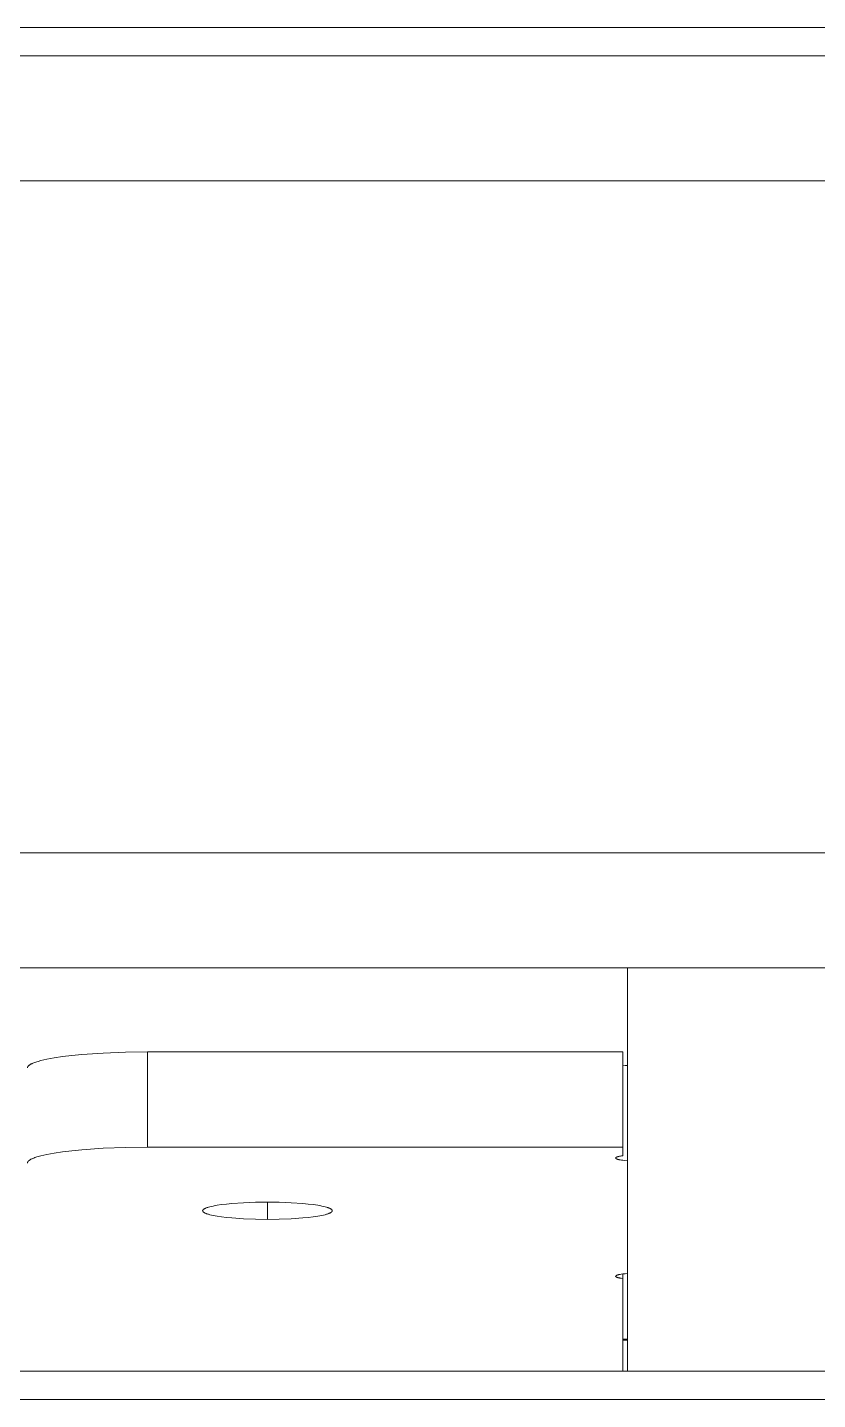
# Model space of a CAD drawing. Header units: inches. Extents: x -16 to 183, y -17 to 123.
# Drawn here: x -6.306 to -5.01, y 85.279 to 87.528 of the extents above; entities that cross this region are included whole.
import ezdxf

# ---------------------------------------------------------------- set-up
doc = ezdxf.new("R2010")
doc.units = ezdxf.units.IN
doc.layers.add('ZANO_R', color=7, linetype='Continuous', lineweight=0)

msp = doc.modelspace()

# ---------------------------------------------------------------- linework, layer by layer
at = {"layer": 'ZANO_R'}
for p, q in [((-7.48676, 87.52801), (62.98564, 87.52801)), ((62.98564, 87.52783), (-7.48676, 87.52783)), ((-7.48676, 87.48128), (62.98564, 87.48128)), ((62.98564, 87.2763), (-7.48676, 87.2763)), ((-7.48676, 86.17492), (62.98564, 86.17492)), ((62.98564, 85.98656), (-7.48676, 85.98656)), ((62.98564, 85.98638), (-7.48676, 85.98638)), ((-5.3214, 85.32508), (-5.3214, 85.98656)), ((-6.248, 85.84068), (-6.26163, 85.83867)), ((-6.23288, 85.84249), (-6.248, 85.84068)), ((-6.21652, 85.84408), (-6.23288, 85.84249)), ((-6.18126, 85.84651), (-6.21652, 85.84408)), ((-6.14462, 85.84791), (-6.18126, 85.84651)), ((-6.1088, 85.84835), (-6.14462, 85.84791)), ((-5.32928, 85.84835), (-6.1088, 85.84835)), ((-6.1088, 85.69227), (-6.1088, 85.84835)), ((-5.32928, 85.69227), (-5.32928, 85.84835)), ((-6.30564, 85.82246), (-6.30565, 85.82231)), ((-6.30565, 85.82231), (-6.30565, 85.82217)), ((-6.30563, 85.82261), (-6.30564, 85.82246)), ((-6.30561, 85.82275), (-6.30563, 85.82261)), ((-6.30558, 85.8229), (-6.30561, 85.82275)), ((-6.30555, 85.82304), (-6.30558, 85.8229)), ((-6.30551, 85.82319), (-6.30555, 85.82304)), ((-6.30546, 85.82334), (-6.30551, 85.82319)), ((-6.30541, 85.82348), (-6.30546, 85.82334)), ((-6.30535, 85.82363), (-6.30541, 85.82348)), ((-6.30528, 85.82378), (-6.30535, 85.82363)), ((-6.30521, 85.82393), (-6.30528, 85.82378)), ((-6.30513, 85.82408), (-6.30521, 85.82393)), ((-6.30505, 85.82422), (-6.30513, 85.82408)), ((-6.30496, 85.82437), (-6.30505, 85.82422)), ((-6.30486, 85.82452), (-6.30496, 85.82437)), ((-6.30475, 85.82467), (-6.30486, 85.82452)), ((-6.30464, 85.82482), (-6.30475, 85.82467)), ((-6.30453, 85.82497), (-6.30464, 85.82482)), ((-6.3044, 85.82512), (-6.30453, 85.82497)), ((-6.30427, 85.82527), (-6.3044, 85.82512)), ((-6.30413, 85.82542), (-6.30427, 85.82527)), ((-6.30399, 85.82557), (-6.30413, 85.82542)), ((-6.30383, 85.82572), (-6.30399, 85.82557)), ((-6.30368, 85.82587), (-6.30383, 85.82572)), ((-6.30351, 85.82602), (-6.30368, 85.82587)), ((-6.30334, 85.82618), (-6.30351, 85.82602)), ((-6.30316, 85.82633), (-6.30334, 85.82618)), ((-6.30297, 85.82648), (-6.30316, 85.82633)), ((-6.30278, 85.82663), (-6.30297, 85.82648)), ((-6.30237, 85.82693), (-6.30278, 85.82663)), ((-6.30193, 85.82724), (-6.30237, 85.82693)), ((-6.30147, 85.82754), (-6.30193, 85.82724)), ((-6.30097, 85.82785), (-6.30147, 85.82754)), ((-6.30045, 85.82815), (-6.30097, 85.82785)), ((-6.29989, 85.82846), (-6.30045, 85.82815)), ((-6.29931, 85.82876), (-6.29989, 85.82846)), ((-6.2987, 85.82907), (-6.29931, 85.82876)), ((-6.29806, 85.82937), (-6.2987, 85.82907)), ((-6.29668, 85.82998), (-6.29806, 85.82937)), ((-6.29519, 85.83059), (-6.29668, 85.82998)), ((-6.29357, 85.8312), (-6.29519, 85.83059)), ((-6.29183, 85.83181), (-6.29357, 85.8312)), ((-6.28997, 85.83241), (-6.29183, 85.83181)), ((-6.28799, 85.83301), (-6.28997, 85.83241)), ((-6.28366, 85.83419), (-6.28799, 85.83301)), ((-6.27885, 85.83536), (-6.28366, 85.83419)), ((-6.27357, 85.83649), (-6.27885, 85.83536)), ((-6.26782, 85.8376), (-6.27357, 85.83649)), ((-6.26163, 85.83867), (-6.26782, 85.8376)), ((-5.32928, 85.82688), (-5.32535, 85.82642)), ((-5.32535, 85.82642), (-5.3214, 85.82607)), ((-6.248, 85.6846), (-6.26163, 85.68259)), ((-6.23288, 85.68641), (-6.248, 85.6846)), ((-6.21652, 85.688), (-6.23288, 85.68641)), ((-6.18126, 85.69043), (-6.21652, 85.688)), ((-6.14462, 85.69183), (-6.18126, 85.69043)), ((-6.1088, 85.69227), (-6.14462, 85.69183)), ((-5.32928, 85.69227), (-6.1088, 85.69227)), ((-5.32928, 85.6782), (-5.32928, 85.69227)), ((-6.30564, 85.66638), (-6.30565, 85.66623)), ((-6.30565, 85.66623), (-6.30565, 85.66609)), ((-6.30563, 85.66652), (-6.30564, 85.66638)), ((-6.30561, 85.66667), (-6.30563, 85.66652)), ((-6.30558, 85.66682), (-6.30561, 85.66667)), ((-6.30555, 85.66696), (-6.30558, 85.66682)), ((-6.30551, 85.66711), (-6.30555, 85.66696)), ((-6.30546, 85.66726), (-6.30551, 85.66711)), ((-6.30541, 85.6674), (-6.30546, 85.66726)), ((-6.30535, 85.66755), (-6.30541, 85.6674)), ((-6.30528, 85.6677), (-6.30535, 85.66755)), ((-6.30521, 85.66785), (-6.30528, 85.6677)), ((-6.30513, 85.66799), (-6.30521, 85.66785)), ((-6.30505, 85.66814), (-6.30513, 85.66799)), ((-6.30496, 85.66829), (-6.30505, 85.66814)), ((-6.30486, 85.66844), (-6.30496, 85.66829)), ((-6.30475, 85.66859), (-6.30486, 85.66844)), ((-6.30464, 85.66874), (-6.30475, 85.66859)), ((-6.30453, 85.66889), (-6.30464, 85.66874)), ((-6.3044, 85.66904), (-6.30453, 85.66889)), ((-6.30427, 85.66919), (-6.3044, 85.66904)), ((-6.30413, 85.66934), (-6.30427, 85.66919)), ((-6.30399, 85.66949), (-6.30413, 85.66934)), ((-6.30383, 85.66964), (-6.30399, 85.66949)), ((-6.30368, 85.66979), (-6.30383, 85.66964)), ((-6.30351, 85.66994), (-6.30368, 85.66979)), ((-6.30334, 85.67009), (-6.30351, 85.66994)), ((-6.30316, 85.67024), (-6.30334, 85.67009)), ((-6.30297, 85.6704), (-6.30316, 85.67024)), ((-6.30278, 85.67055), (-6.30297, 85.6704)), ((-6.30237, 85.67085), (-6.30278, 85.67055)), ((-6.30193, 85.67116), (-6.30237, 85.67085)), ((-6.30147, 85.67146), (-6.30193, 85.67116)), ((-6.30097, 85.67177), (-6.30147, 85.67146)), ((-6.30045, 85.67207), (-6.30097, 85.67177)), ((-6.29989, 85.67238), (-6.30045, 85.67207)), ((-6.29931, 85.67268), (-6.29989, 85.67238)), ((-6.2987, 85.67299), (-6.29931, 85.67268)), ((-6.29806, 85.67329), (-6.2987, 85.67299)), ((-6.29668, 85.6739), (-6.29806, 85.67329)), ((-6.29519, 85.67451), (-6.29668, 85.6739)), ((-6.29357, 85.67512), (-6.29519, 85.67451)), ((-6.29183, 85.67572), (-6.29357, 85.67512)), ((-6.28997, 85.67633), (-6.29183, 85.67572)), ((-6.28799, 85.67693), (-6.28997, 85.67633)), ((-6.28366, 85.67811), (-6.28799, 85.67693)), ((-6.27885, 85.67928), (-6.28366, 85.67811)), ((-6.27357, 85.68041), (-6.27885, 85.67928)), ((-6.26782, 85.68152), (-6.27357, 85.68041)), ((-6.26163, 85.68259), (-6.26782, 85.68152)), ((-5.34081, 85.67457), (-5.3408, 85.67459)), ((-5.34081, 85.67454), (-5.34081, 85.67457)), ((-5.34081, 85.67452), (-5.34081, 85.67454)), ((-5.34081, 85.67449), (-5.34081, 85.67452)), ((-5.34081, 85.67447), (-5.34081, 85.67449)), ((-5.34081, 85.67444), (-5.34081, 85.67447)), ((-5.3408, 85.67442), (-5.34081, 85.67444)), ((-5.3408, 85.67464), (-5.34079, 85.67466)), ((-5.3408, 85.67461), (-5.3408, 85.67464)), ((-5.3408, 85.67459), (-5.3408, 85.67461)), ((-5.3408, 85.67439), (-5.3408, 85.67442)), ((-5.3408, 85.67437), (-5.3408, 85.67439)), ((-5.34079, 85.67434), (-5.3408, 85.67437)), ((-5.34079, 85.67466), (-5.34078, 85.67469)), ((-5.34078, 85.67432), (-5.34079, 85.67434)), ((-5.34078, 85.67471), (-5.34077, 85.67474)), ((-5.34078, 85.67469), (-5.34078, 85.67471)), ((-5.34078, 85.6743), (-5.34078, 85.67432)), ((-5.34077, 85.67427), (-5.34078, 85.6743)), ((-5.34077, 85.67474), (-5.34076, 85.67476)), ((-5.34076, 85.67425), (-5.34077, 85.67427)), ((-5.34076, 85.67476), (-5.34075, 85.67479)), ((-5.34075, 85.67422), (-5.34076, 85.67425)), ((-5.34075, 85.67479), (-5.34074, 85.67481)), ((-5.34074, 85.6742), (-5.34075, 85.67422)), ((-5.34074, 85.67481), (-5.34073, 85.67484)), ((-5.34073, 85.67417), (-5.34074, 85.6742)), ((-5.34073, 85.67484), (-5.34072, 85.67486)), ((-5.34072, 85.67415), (-5.34073, 85.67417)), ((-5.34072, 85.67486), (-5.3407, 85.67489)), ((-5.34071, 85.67412), (-5.34072, 85.67415)), ((-5.34069, 85.6741), (-5.34071, 85.67412)), ((-5.3407, 85.67489), (-5.34069, 85.67491)), ((-5.34069, 85.67491), (-5.34067, 85.67493)), ((-5.34068, 85.67408), (-5.34069, 85.6741)), ((-5.34066, 85.67405), (-5.34068, 85.67408)), ((-5.34067, 85.67493), (-5.34066, 85.67496)), ((-5.34066, 85.67496), (-5.34064, 85.67498)), ((-5.34065, 85.67403), (-5.34066, 85.67405)), ((-5.34063, 85.674), (-5.34065, 85.67403)), ((-5.34064, 85.67498), (-5.34062, 85.67501)), ((-5.34061, 85.67398), (-5.34063, 85.674)), ((-5.34062, 85.67501), (-5.34061, 85.67503)), ((-5.34061, 85.67503), (-5.34059, 85.67506)), ((-5.34059, 85.67396), (-5.34061, 85.67398)), ((-5.34059, 85.67506), (-5.34057, 85.67508)), ((-5.34057, 85.67393), (-5.34059, 85.67396)), ((-5.34057, 85.67508), (-5.34055, 85.67511)), ((-5.34055, 85.67391), (-5.34057, 85.67393)), ((-5.34055, 85.67511), (-5.34052, 85.67513)), ((-5.34053, 85.67388), (-5.34055, 85.67391)), ((-5.34051, 85.67386), (-5.34053, 85.67388)), ((-5.34052, 85.67513), (-5.3405, 85.67516)), ((-5.34049, 85.67383), (-5.34051, 85.67386)), ((-5.3405, 85.67516), (-5.34048, 85.67518)), ((-5.34046, 85.67381), (-5.34049, 85.67383)), ((-5.34048, 85.67518), (-5.34045, 85.67521)), ((-5.34041, 85.67376), (-5.34046, 85.67381)), ((-5.34045, 85.67521), (-5.34043, 85.67523)), ((-5.34043, 85.67523), (-5.34037, 85.67528)), ((-5.34036, 85.67372), (-5.34041, 85.67376)), ((-5.34037, 85.67528), (-5.34032, 85.67533)), ((-5.34031, 85.67367), (-5.34036, 85.67372)), ((-5.34032, 85.67533), (-5.34026, 85.67538)), ((-5.34025, 85.67362), (-5.34031, 85.67367)), ((-5.34026, 85.67538), (-5.34019, 85.67543)), ((-5.34018, 85.67357), (-5.34025, 85.67362)), ((-5.34019, 85.67543), (-5.34012, 85.67548)), ((-5.34012, 85.67353), (-5.34018, 85.67357)), ((-5.34012, 85.67548), (-5.34005, 85.67552)), ((-5.34005, 85.67348), (-5.34012, 85.67353)), ((-5.34005, 85.67552), (-5.33998, 85.67557)), ((-5.33998, 85.67343), (-5.34005, 85.67348)), ((-5.33998, 85.67557), (-5.3399, 85.67562)), ((-5.3399, 85.67339), (-5.33998, 85.67343)), ((-5.3399, 85.67562), (-5.33982, 85.67567)), ((-5.33983, 85.67334), (-5.3399, 85.67339)), ((-5.33975, 85.67329), (-5.33983, 85.67334)), ((-5.33982, 85.67567), (-5.33973, 85.67572)), ((-5.33957, 85.6732), (-5.33975, 85.67329)), ((-5.33973, 85.67572), (-5.33955, 85.67581)), ((-5.33939, 85.67311), (-5.33957, 85.6732)), ((-5.33955, 85.67581), (-5.33936, 85.67591)), ((-5.3392, 85.67302), (-5.33939, 85.67311)), ((-5.33936, 85.67591), (-5.33915, 85.676)), ((-5.33899, 85.67293), (-5.3392, 85.67302)), ((-5.33915, 85.676), (-5.33893, 85.6761)), ((-5.33878, 85.67284), (-5.33899, 85.67293)), ((-5.33893, 85.6761), (-5.3387, 85.67619)), ((-5.33855, 85.67276), (-5.33878, 85.67284)), ((-5.3387, 85.67619), (-5.33845, 85.67629)), ((-5.33832, 85.67267), (-5.33855, 85.67276)), ((-5.33845, 85.67629), (-5.33792, 85.67647)), ((-5.33781, 85.6725), (-5.33832, 85.67267)), ((-5.33792, 85.67647), (-5.33734, 85.67665)), ((-5.33721, 85.67232), (-5.33781, 85.6725)), ((-5.33734, 85.67665), (-5.33671, 85.67683)), ((-5.33655, 85.67213), (-5.33721, 85.67232)), ((-5.33671, 85.67683), (-5.33604, 85.677)), ((-5.33583, 85.67195), (-5.33655, 85.67213)), ((-5.33604, 85.677), (-5.33532, 85.67717)), ((-5.33504, 85.67177), (-5.33583, 85.67195)), ((-5.33532, 85.67717), (-5.33456, 85.67733)), ((-5.3333, 85.67143), (-5.33504, 85.67177)), ((-5.33456, 85.67733), (-5.33293, 85.67764)), ((-5.33133, 85.67109), (-5.3333, 85.67143)), ((-5.33293, 85.67764), (-5.33116, 85.67794)), ((-5.32913, 85.67078), (-5.33133, 85.67109)), ((-5.33116, 85.67794), (-5.32928, 85.6782)), ((-5.32673, 85.67049), (-5.32913, 85.67078)), ((-5.3214, 85.66999), (-5.32673, 85.67049)), ((-6.0126, 85.59263), (-6.01173, 85.59296)), ((-6.01173, 85.59296), (-6.01079, 85.59328)), ((-6.01079, 85.59328), (-6.00979, 85.59361)), ((-6.00979, 85.59361), (-6.00872, 85.59393)), ((-6.00872, 85.59393), (-6.00638, 85.59457)), ((-6.00638, 85.59457), (-6.00378, 85.5952)), ((-6.00378, 85.5952), (-6.00093, 85.59581)), ((-6.00093, 85.59581), (-5.99782, 85.59641)), ((-5.99782, 85.59641), (-5.99448, 85.59699)), ((-5.99448, 85.59699), (-5.98712, 85.59807)), ((-5.98712, 85.59807), (-5.97895, 85.59905)), ((-5.97895, 85.59905), (-5.97012, 85.59991)), ((-5.97012, 85.59991), (-5.95108, 85.60122)), ((-5.95108, 85.60122), (-5.9313, 85.60198)), ((-5.9313, 85.60198), (-5.91195, 85.60222)), ((-5.91195, 85.60222), (-5.89261, 85.60198)), ((-5.91195, 85.57394), (-5.91195, 85.60222)), ((-5.89261, 85.60198), (-5.87283, 85.60122)), ((-5.87283, 85.60122), (-5.85379, 85.59991)), ((-5.85379, 85.59991), (-5.84495, 85.59905)), ((-5.84495, 85.59905), (-5.83679, 85.59807)), ((-5.83679, 85.59807), (-5.82943, 85.59699)), ((-5.82943, 85.59699), (-5.82609, 85.59641)), ((-5.82609, 85.59641), (-5.82298, 85.59581)), ((-5.82298, 85.59581), (-5.82013, 85.5952)), ((-5.82013, 85.5952), (-5.81753, 85.59457)), ((-5.81753, 85.59457), (-5.81519, 85.59393)), ((-5.81519, 85.59393), (-5.81412, 85.59361)), ((-5.81412, 85.59361), (-5.81312, 85.59328)), ((-5.81312, 85.59328), (-5.81218, 85.59296)), ((-5.81218, 85.59296), (-5.81131, 85.59263)), ((-6.01825, 85.58824), (-6.01824, 85.58831)), ((-6.01825, 85.58816), (-6.01825, 85.58824)), ((-6.01825, 85.58808), (-6.01825, 85.58816)), ((-6.01825, 85.588), (-6.01825, 85.58808)), ((-6.01825, 85.58792), (-6.01825, 85.588)), ((-6.01824, 85.58784), (-6.01825, 85.58792)), ((-6.01824, 85.58831), (-6.01823, 85.58839)), ((-6.01823, 85.58777), (-6.01824, 85.58784)), ((-6.01823, 85.58839), (-6.01821, 85.58847)), ((-6.01821, 85.58769), (-6.01823, 85.58777)), ((-6.01821, 85.58847), (-6.01819, 85.58855)), ((-6.01819, 85.58761), (-6.01821, 85.58769)), ((-6.01819, 85.58855), (-6.01817, 85.58863)), ((-6.01817, 85.58753), (-6.01819, 85.58761)), ((-6.01817, 85.58863), (-6.01815, 85.58871)), ((-6.01815, 85.58745), (-6.01817, 85.58753)), ((-6.01815, 85.58871), (-6.01812, 85.58879)), ((-6.01812, 85.58737), (-6.01815, 85.58745)), ((-6.01812, 85.58879), (-6.01809, 85.58887)), ((-6.01809, 85.58729), (-6.01812, 85.58737)), ((-6.01809, 85.58887), (-6.01805, 85.58895)), ((-6.01805, 85.58721), (-6.01809, 85.58729)), ((-6.01805, 85.58895), (-6.01801, 85.58903)), ((-6.01801, 85.58713), (-6.01805, 85.58721)), ((-6.01801, 85.58903), (-6.01797, 85.58911)), ((-6.01797, 85.58705), (-6.01801, 85.58713)), ((-6.01797, 85.58911), (-6.01793, 85.58919)), ((-6.01793, 85.58697), (-6.01797, 85.58705)), ((-6.01793, 85.58919), (-6.01788, 85.58927)), ((-6.01788, 85.58689), (-6.01793, 85.58697)), ((-6.01788, 85.58927), (-6.01782, 85.58935)), ((-6.01782, 85.58681), (-6.01788, 85.58689)), ((-6.01782, 85.58935), (-6.01777, 85.58943)), ((-6.01777, 85.58673), (-6.01782, 85.58681)), ((-6.01777, 85.58943), (-6.01771, 85.58951)), ((-6.01771, 85.58665), (-6.01777, 85.58673)), ((-6.01771, 85.58951), (-6.01764, 85.58959)), ((-6.01764, 85.58657), (-6.01771, 85.58665)), ((-6.01764, 85.58959), (-6.01758, 85.58967)), ((-6.01758, 85.58649), (-6.01764, 85.58657)), ((-6.01758, 85.58967), (-6.01751, 85.58975)), ((-6.01751, 85.58641), (-6.01758, 85.58649)), ((-6.01751, 85.58975), (-6.01743, 85.58983)), ((-6.01743, 85.58632), (-6.01751, 85.58641)), ((-6.01743, 85.58983), (-6.01735, 85.58992)), ((-6.01735, 85.58624), (-6.01743, 85.58632)), ((-6.01735, 85.58992), (-6.01727, 85.59)), ((-6.01727, 85.58616), (-6.01735, 85.58624)), ((-6.01727, 85.59), (-6.01718, 85.59008)), ((-6.01718, 85.58608), (-6.01727, 85.58616)), ((-6.01718, 85.59008), (-6.0171, 85.59016)), ((-6.0171, 85.586), (-6.01718, 85.58608)), ((-6.0171, 85.59016), (-6.017, 85.59024)), ((-6.017, 85.58592), (-6.0171, 85.586)), ((-6.017, 85.59024), (-6.0169, 85.59032)), ((-6.0169, 85.58583), (-6.017, 85.58592)), ((-6.0169, 85.59032), (-6.0168, 85.59041)), ((-6.0168, 85.58575), (-6.0169, 85.58583)), ((-6.0168, 85.59041), (-6.0167, 85.59049)), ((-6.0167, 85.58567), (-6.0168, 85.58575)), ((-6.0167, 85.59049), (-6.01648, 85.59065)), ((-6.01648, 85.58551), (-6.0167, 85.58567)), ((-6.01648, 85.59065), (-6.01624, 85.59082)), ((-6.01624, 85.58534), (-6.01648, 85.58551)), ((-6.01624, 85.59082), (-6.01599, 85.59098)), ((-6.01599, 85.58518), (-6.01624, 85.58534)), ((-6.01599, 85.59098), (-6.01572, 85.59114)), ((-6.01572, 85.58501), (-6.01599, 85.58518)), ((-6.01572, 85.59114), (-6.01544, 85.59131)), ((-6.01544, 85.58485), (-6.01572, 85.58501)), ((-6.01544, 85.59131), (-6.01514, 85.59147)), ((-6.01514, 85.58468), (-6.01544, 85.58485)), ((-6.01514, 85.59147), (-6.01483, 85.59164)), ((-6.01483, 85.58452), (-6.01514, 85.58468)), ((-6.01483, 85.59164), (-6.0145, 85.5918)), ((-6.0145, 85.58435), (-6.01483, 85.58452)), ((-6.0145, 85.5918), (-6.01415, 85.59197)), ((-6.01415, 85.58419), (-6.0145, 85.58435)), ((-6.01415, 85.59197), (-6.01341, 85.5923)), ((-6.01341, 85.58386), (-6.01415, 85.58419)), ((-6.01341, 85.5923), (-6.0126, 85.59263)), ((-6.0126, 85.58353), (-6.01341, 85.58386)), ((-6.01173, 85.5832), (-6.0126, 85.58353)), ((-6.01079, 85.58288), (-6.01173, 85.5832)), ((-6.00979, 85.58255), (-6.01079, 85.58288)), ((-6.00872, 85.58223), (-6.00979, 85.58255)), ((-6.00638, 85.58159), (-6.00872, 85.58223)), ((-6.00378, 85.58096), (-6.00638, 85.58159)), ((-6.00093, 85.58034), (-6.00378, 85.58096)), ((-5.99782, 85.57975), (-6.00093, 85.58034)), ((-5.99448, 85.57917), (-5.99782, 85.57975)), ((-5.98712, 85.57808), (-5.99448, 85.57917)), ((-5.97895, 85.5771), (-5.98712, 85.57808)), ((-5.97012, 85.57625), (-5.97895, 85.5771)), ((-5.95108, 85.57494), (-5.97012, 85.57625)), ((-5.9313, 85.57418), (-5.95108, 85.57494)), ((-5.91195, 85.57394), (-5.9313, 85.57418)), ((-5.89261, 85.57418), (-5.91195, 85.57394)), ((-5.87283, 85.57494), (-5.89261, 85.57418)), ((-5.85379, 85.57625), (-5.87283, 85.57494)), ((-5.84495, 85.5771), (-5.85379, 85.57625)), ((-5.83679, 85.57808), (-5.84495, 85.5771)), ((-5.82943, 85.57917), (-5.83679, 85.57808)), ((-5.82609, 85.57975), (-5.82943, 85.57917)), ((-5.82298, 85.58034), (-5.82609, 85.57975)), ((-5.82013, 85.58096), (-5.82298, 85.58034)), ((-5.81753, 85.58159), (-5.82013, 85.58096)), ((-5.81519, 85.58223), (-5.81753, 85.58159)), ((-5.81412, 85.58255), (-5.81519, 85.58223)), ((-5.81312, 85.58288), (-5.81412, 85.58255)), ((-5.81218, 85.5832), (-5.81312, 85.58288)), ((-5.81131, 85.58353), (-5.81218, 85.5832)), ((-5.81131, 85.59263), (-5.8105, 85.5923)), ((-5.8105, 85.58386), (-5.81131, 85.58353)), ((-5.8105, 85.5923), (-5.80976, 85.59197)), ((-5.80976, 85.58419), (-5.8105, 85.58386)), ((-5.80976, 85.59197), (-5.80941, 85.5918)), ((-5.80941, 85.58435), (-5.80976, 85.58419)), ((-5.80941, 85.5918), (-5.80908, 85.59164)), ((-5.80908, 85.58452), (-5.80941, 85.58435)), ((-5.80908, 85.59164), (-5.80877, 85.59147)), ((-5.80877, 85.58468), (-5.80908, 85.58452)), ((-5.80877, 85.59147), (-5.80847, 85.59131)), ((-5.80847, 85.58485), (-5.80877, 85.58468)), ((-5.80847, 85.59131), (-5.80818, 85.59114)), ((-5.80818, 85.58501), (-5.80847, 85.58485)), ((-5.80818, 85.59114), (-5.80792, 85.59098)), ((-5.80792, 85.58518), (-5.80818, 85.58501)), ((-5.80792, 85.59098), (-5.80767, 85.59082)), ((-5.80767, 85.58534), (-5.80792, 85.58518)), ((-5.80767, 85.59082), (-5.80743, 85.59065)), ((-5.80743, 85.58551), (-5.80767, 85.58534)), ((-5.80743, 85.59065), (-5.80721, 85.59049)), ((-5.80721, 85.58567), (-5.80743, 85.58551)), ((-5.80721, 85.59049), (-5.8071, 85.59041)), ((-5.8071, 85.58575), (-5.80721, 85.58567)), ((-5.8071, 85.59041), (-5.807, 85.59032)), ((-5.807, 85.58583), (-5.8071, 85.58575)), ((-5.807, 85.59032), (-5.80691, 85.59024)), ((-5.80691, 85.58592), (-5.807, 85.58583)), ((-5.80691, 85.59024), (-5.80681, 85.59016)), ((-5.80681, 85.586), (-5.80691, 85.58592)), ((-5.80681, 85.59016), (-5.80672, 85.59008)), ((-5.80672, 85.58608), (-5.80681, 85.586)), ((-5.80672, 85.59008), (-5.80664, 85.59)), ((-5.80664, 85.58616), (-5.80672, 85.58608)), ((-5.80664, 85.59), (-5.80656, 85.58992)), ((-5.80656, 85.58624), (-5.80664, 85.58616)), ((-5.80656, 85.58992), (-5.80648, 85.58983)), ((-5.80648, 85.58632), (-5.80656, 85.58624)), ((-5.80648, 85.58983), (-5.8064, 85.58975)), ((-5.8064, 85.58641), (-5.80648, 85.58632)), ((-5.8064, 85.58975), (-5.80633, 85.58967)), ((-5.80633, 85.58649), (-5.8064, 85.58641)), ((-5.80633, 85.58967), (-5.80627, 85.58959)), ((-5.80627, 85.58657), (-5.80633, 85.58649)), ((-5.80627, 85.58959), (-5.8062, 85.58951)), ((-5.8062, 85.58665), (-5.80627, 85.58657)), ((-5.8062, 85.58951), (-5.80614, 85.58943)), ((-5.80614, 85.58673), (-5.8062, 85.58665)), ((-5.80614, 85.58943), (-5.80609, 85.58935)), ((-5.80609, 85.58681), (-5.80614, 85.58673)), ((-5.80609, 85.58935), (-5.80603, 85.58927)), ((-5.80603, 85.58689), (-5.80609, 85.58681)), ((-5.80603, 85.58927), (-5.80598, 85.58919)), ((-5.80598, 85.58697), (-5.80603, 85.58689)), ((-5.80598, 85.58919), (-5.80594, 85.58911)), ((-5.80594, 85.58705), (-5.80598, 85.58697)), ((-5.80594, 85.58911), (-5.8059, 85.58903)), ((-5.8059, 85.58713), (-5.80594, 85.58705)), ((-5.8059, 85.58903), (-5.80586, 85.58895)), ((-5.80586, 85.58721), (-5.8059, 85.58713)), ((-5.80586, 85.58895), (-5.80582, 85.58887)), ((-5.80582, 85.58729), (-5.80586, 85.58721)), ((-5.80582, 85.58887), (-5.80579, 85.58879)), ((-5.80579, 85.58737), (-5.80582, 85.58729)), ((-5.80579, 85.58879), (-5.80576, 85.58871)), ((-5.80576, 85.58745), (-5.80579, 85.58737)), ((-5.80576, 85.58871), (-5.80574, 85.58863)), ((-5.80574, 85.58753), (-5.80576, 85.58745)), ((-5.80574, 85.58863), (-5.80571, 85.58855)), ((-5.80571, 85.58761), (-5.80574, 85.58753)), ((-5.80571, 85.58855), (-5.8057, 85.58847)), ((-5.8057, 85.58769), (-5.80571, 85.58761)), ((-5.8057, 85.58847), (-5.80568, 85.58839)), ((-5.80568, 85.58777), (-5.8057, 85.58769)), ((-5.80568, 85.58839), (-5.80567, 85.58831)), ((-5.80567, 85.58784), (-5.80568, 85.58777)), ((-5.80567, 85.58831), (-5.80566, 85.58824)), ((-5.80566, 85.58792), (-5.80567, 85.58784)), ((-5.80566, 85.58824), (-5.80566, 85.58816)), ((-5.80566, 85.58816), (-5.80566, 85.58808)), ((-5.80566, 85.58808), (-5.80566, 85.588)), ((-5.80566, 85.588), (-5.80566, 85.58792)), ((-5.34081, 85.48076), (-5.3408, 85.48079)), ((-5.34081, 85.48073), (-5.34081, 85.48076)), ((-5.34081, 85.4807), (-5.34081, 85.48073)), ((-5.34081, 85.48067), (-5.34081, 85.4807)), ((-5.3408, 85.48064), (-5.34081, 85.48067)), ((-5.3408, 85.48083), (-5.34079, 85.48086)), ((-5.3408, 85.48079), (-5.3408, 85.48083)), ((-5.3408, 85.4806), (-5.3408, 85.48064)), ((-5.34079, 85.48057), (-5.3408, 85.4806)), ((-5.34079, 85.48089), (-5.34078, 85.48092)), ((-5.34079, 85.48086), (-5.34079, 85.48089)), ((-5.34079, 85.48054), (-5.34079, 85.48057)), ((-5.34078, 85.48051), (-5.34079, 85.48054)), ((-5.34078, 85.48092), (-5.34077, 85.48095)), ((-5.34077, 85.48048), (-5.34078, 85.48051)), ((-5.34077, 85.48095), (-5.34076, 85.48099)), ((-5.34076, 85.48045), (-5.34077, 85.48048)), ((-5.34076, 85.48099), (-5.34074, 85.48102)), ((-5.34074, 85.48041), (-5.34076, 85.48045)), ((-5.34074, 85.48102), (-5.34073, 85.48105)), ((-5.34073, 85.48038), (-5.34074, 85.48041)), ((-5.34073, 85.48105), (-5.34071, 85.48108)), ((-5.34071, 85.48035), (-5.34073, 85.48038)), ((-5.34071, 85.48108), (-5.3407, 85.48111)), ((-5.3407, 85.48032), (-5.34071, 85.48035)), ((-5.3407, 85.48111), (-5.34068, 85.48114)), ((-5.34068, 85.48029), (-5.3407, 85.48032)), ((-5.34068, 85.48114), (-5.34066, 85.48118)), ((-5.34066, 85.48118), (-5.34063, 85.48121)), ((-5.34063, 85.48121), (-5.34061, 85.48124)), ((-5.34061, 85.48124), (-5.34059, 85.48127)), ((-5.34059, 85.48127), (-5.34056, 85.4813)), ((-5.34056, 85.4813), (-5.34053, 85.48133)), ((-5.34053, 85.48133), (-5.3405, 85.48136)), ((-5.3405, 85.48136), (-5.34047, 85.4814)), ((-5.34047, 85.4814), (-5.34044, 85.48143)), ((-5.34044, 85.48143), (-5.34041, 85.48146)), ((-5.34041, 85.48146), (-5.34037, 85.48149)), ((-5.34037, 85.48149), (-5.34034, 85.48152)), ((-5.34034, 85.48152), (-5.3403, 85.48155)), ((-5.3403, 85.48155), (-5.34026, 85.48158)), ((-5.34026, 85.48158), (-5.34022, 85.48161)), ((-5.34022, 85.48161), (-5.34014, 85.48168)), ((-5.34014, 85.48168), (-5.34005, 85.48174)), ((-5.34005, 85.48174), (-5.33995, 85.4818)), ((-5.33995, 85.4818), (-5.33985, 85.48186)), ((-5.33985, 85.48186), (-5.33975, 85.48192)), ((-5.33975, 85.48192), (-5.33964, 85.48198)), ((-5.33964, 85.48198), (-5.33952, 85.48204)), ((-5.33952, 85.48204), (-5.3394, 85.4821)), ((-5.3394, 85.4821), (-5.33914, 85.48222)), ((-5.33914, 85.48222), (-5.33886, 85.48234)), ((-5.33886, 85.48234), (-5.33856, 85.48246)), ((-5.33856, 85.48246), (-5.33824, 85.48257)), ((-5.33824, 85.48257), (-5.3379, 85.48269)), ((-5.3379, 85.48269), (-5.33755, 85.4828)), ((-5.33755, 85.4828), (-5.33717, 85.48291)), ((-5.33717, 85.48291), (-5.33637, 85.48313)), ((-5.33637, 85.48313), (-5.33551, 85.48334)), ((-5.33551, 85.48334), (-5.33459, 85.48354)), ((-5.33459, 85.48354), (-5.33361, 85.48373)), ((-5.33361, 85.48373), (-5.33152, 85.48409)), ((-5.33152, 85.48409), (-5.32928, 85.48442)), ((-5.32928, 85.48442), (-5.32535, 85.48487)), ((-5.32928, 85.47701), (-5.32928, 85.48442)), ((-5.32535, 85.48487), (-5.3214, 85.48523)), ((-5.34066, 85.48026), (-5.34068, 85.48029)), ((-5.34064, 85.48022), (-5.34066, 85.48026)), ((-5.34061, 85.48019), (-5.34064, 85.48022)), ((-5.34059, 85.48016), (-5.34061, 85.48019)), ((-5.34056, 85.48013), (-5.34059, 85.48016)), ((-5.34054, 85.4801), (-5.34056, 85.48013)), ((-5.34051, 85.48007), (-5.34054, 85.4801)), ((-5.34048, 85.48004), (-5.34051, 85.48007)), ((-5.34044, 85.48), (-5.34048, 85.48004)), ((-5.34041, 85.47997), (-5.34044, 85.48)), ((-5.34038, 85.47994), (-5.34041, 85.47997)), ((-5.34034, 85.47991), (-5.34038, 85.47994)), ((-5.3403, 85.47988), (-5.34034, 85.47991)), ((-5.34027, 85.47985), (-5.3403, 85.47988)), ((-5.34018, 85.47979), (-5.34027, 85.47985)), ((-5.3401, 85.47972), (-5.34018, 85.47979)), ((-5.34001, 85.47966), (-5.3401, 85.47972)), ((-5.33991, 85.4796), (-5.34001, 85.47966)), ((-5.3398, 85.47954), (-5.33991, 85.4796)), ((-5.3397, 85.47948), (-5.3398, 85.47954)), ((-5.33958, 85.47942), (-5.3397, 85.47948)), ((-5.33946, 85.47936), (-5.33958, 85.47942)), ((-5.33934, 85.4793), (-5.33946, 85.47936)), ((-5.33921, 85.47924), (-5.33934, 85.4793)), ((-5.33893, 85.47912), (-5.33921, 85.47924)), ((-5.33864, 85.479), (-5.33893, 85.47912)), ((-5.33833, 85.47888), (-5.33864, 85.479)), ((-5.33799, 85.47877), (-5.33833, 85.47888)), ((-5.33764, 85.47866), (-5.33799, 85.47877)), ((-5.33727, 85.47855), (-5.33764, 85.47866)), ((-5.33648, 85.47833), (-5.33727, 85.47855)), ((-5.33563, 85.47812), (-5.33648, 85.47833)), ((-5.33471, 85.47792), (-5.33563, 85.47812)), ((-5.33375, 85.47772), (-5.33471, 85.47792)), ((-5.33167, 85.47736), (-5.33375, 85.47772)), ((-5.32928, 85.47701), (-5.33167, 85.47736)), ((-5.32928, 85.32508), (-5.32928, 85.47701)), ((-5.32928, 85.37768), (-5.3214, 85.37768)), ((-5.3214, 85.37593), (-5.32928, 85.37593)), ((-7.48676, 85.32525), (62.98564, 85.32525)), ((62.98564, 85.32508), (-7.48676, 85.32508)), ((-7.48676, 85.27853), (62.98564, 85.27853))]:
    msp.add_line(p, q, dxfattribs=at)

doc.saveas('drawing.dxf')
